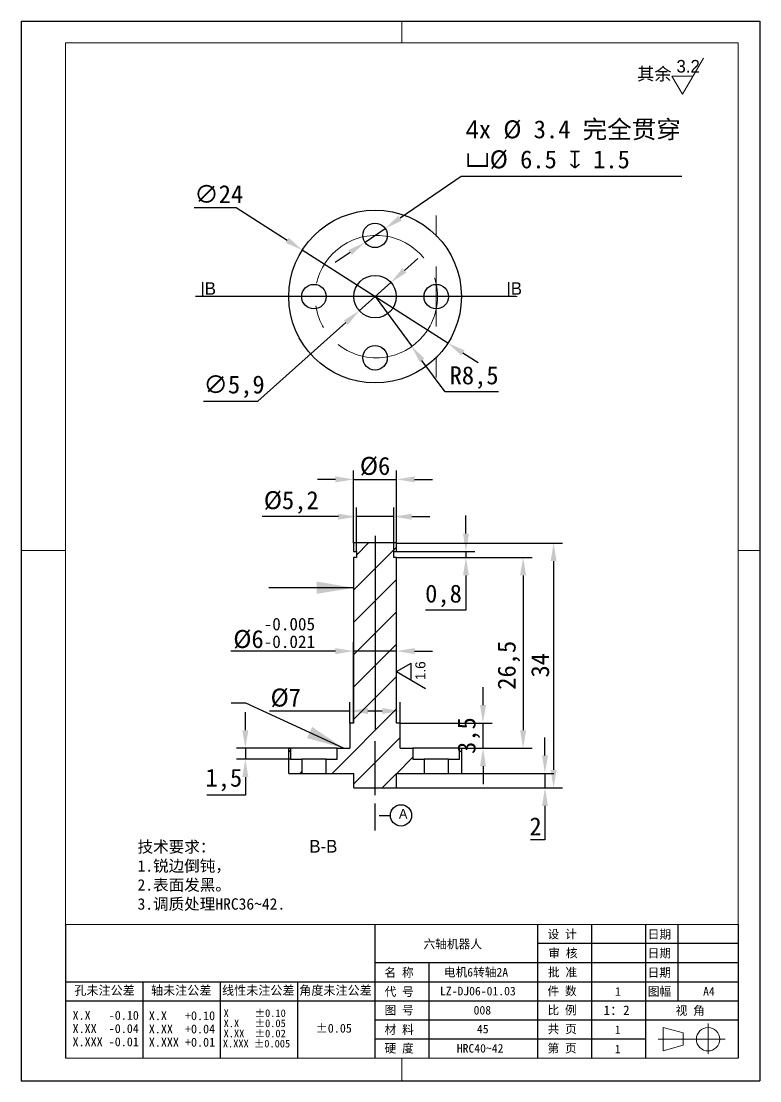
# Model space of a CAD drawing. Header units: millimetres. Extents: x 13 to 7248, y -1201 to 1478.
# Drawn here: x 5851.4 to 5954.1, y -1200.8 to -1053.7 of the extents above; entities that cross this region are included whole.
import ezdxf

# ---------------------------------------------------------------- set-up
doc = ezdxf.new("R2010")
doc.units = ezdxf.units.MM
doc.header["$LTSCALE"] = 5
doc.header["$PDSIZE"] = -1
for name, pattern in [('CENTER2', [28.575, 19.05, -3.175, 3.175, -3.175]), ('SLD-中心线', [34.29, 30.48, -1.27, 1.27, -1.27]), ('SLD-实线', [0])]:
    doc.linetypes.add(name, pattern=pattern)
doc.layers.get('0').update_dxf_attribs({"lineweight": 30})
for name, color, linetype, lineweight in [('中心线层', 1, 'CENTER2', 13), ('剖面层', 2, 'Continuous', 15), ('粗实线', 7, 'SLD-实线', 15)]:
    doc.layers.add(name, color=color, linetype=linetype, lineweight=lineweight)
for name, color, linetype in [('图框', 7, 'SLD-实线'), ('文字层', 7, 'SLD-实线'), ('标注层', 96, 'SLD-实线'), ('标注线', 4, 'SLD-实线')]:
    doc.layers.add(name, color=color, linetype=linetype)
doc.styles.add('SLDTEXTSTYLE0', font='')
doc.styles.add('SLDTEXTSTYLE1', font='', dxfattribs={"bigfont": 'bigfont'})
doc.styles.add('SLDTEXTSTYLE2', font='')
doc.styles.add('SLDTEXTSTYLE3', font='', dxfattribs={"bigfont": 'bigfont'})
doc.styles.get("Standard").update_dxf_attribs({"font": ''})
doc.styles.get('SLDTEXTSTYLE0').set_extended_font_data('汉仪长仿宋体')
doc.styles.get('SLDTEXTSTYLE1').set_extended_font_data('宋体')
doc.styles.get('SLDTEXTSTYLE2').set_extended_font_data('宋体')
doc.styles.get('SLDTEXTSTYLE3').set_extended_font_data('汉仪长仿宋体')
doc.styles.get('Standard').set_extended_font_data('SimSun')
doc.dimstyles.new('ISO-25', dxfattribs={"dimtxt": 2.5, "dimasz": 2.5, "dimexe": 1.25, "dimexo": 0, "dimtad": 1, "dimtoh": 1, "dimtxsty": 'Standard', "dimcen": 2.5, "dimclrt": 256, "dimadec": 0, "dimazin": 0, "dimtfac": 1, "dimtmove": 0, "dimatfit": 3, "dimfxl": 0, "dimarcsym": 0})
doc.dimstyles.new('SLDDIMSTYLE7', dxfattribs={"dimtxt": 0.18, "dimasz": 5.2, "dimexe": 0, "dimexo": 0.0625, "dimgap": 0, "dimtad": 0, "dimtih": 1, "dimtoh": 1, "dimdec": 0, "dimrnd": 1e-09, "dimzin": 0, "dimdsep": 46, "dimtxsty": 'Standard', "dimsah": 1, "dimcen": 0.09, "dimadec": 0, "dimazin": 0, "dimtfac": 5.2, "dimtdec": 0, "dimtofl": 0, "dimtmove": 0, "dimatfit": 3, "dimfxl": 0, "dimfrac": 2, "dimtolj": 1, "dimtzin": 0, "dimarcsym": 0})
pattern_1 = [(45, (5850.1884, -1211.5704), (-2.24506, 2.24506), [])]

# ---------------------------------------------------------------- blocks, each defined once
blk = doc.blocks.new('SW_NOTE_0')
at = {"color": 0, "linetype": 'Continuous', "lineweight": 0, "char_height": 10.583, "attachment_point": 2}
for s, insert in [('X     ±0.10', (35.9, 12.3)), ('X.X   ±0.05', (35.9, -1.8)), (' X.XXX ±0.005', (34.8, -30)), ('X.XX  ±0.02', (35.9, -15.9))]:
    blk.add_mtext(s, dxfattribs=dict(at, insert=insert))
blk = doc.blocks.new('SW_NOTE_1')
at = {"color": 0, "linetype": 'Continuous', "lineweight": 0, "char_height": 12.312, "attachment_point": 2, "style": 'SLDTEXTSTYLE2'}
for s, insert in [('X.X   -0.10', (38.1, 14.3)), ('X.XX  -0.04', (38.1, -4.1)), ('X.XXX -0.01', (38.1, -22.5))]:
    blk.add_mtext(s, dxfattribs=dict(at, insert=insert))
blk = doc.blocks.new('SW_NOTE_2')
at = {"color": 0, "linetype": 'Continuous', "lineweight": 0, "char_height": 12.312, "attachment_point": 2, "style": 'SLDTEXTSTYLE2'}
for s, insert in [('X.X   +0.10', (38.1, 14.3)), ('X.XX  +0.04', (38.1, -4.1)), ('X.XXX +0.01', (38.1, -22.5))]:
    blk.add_mtext(s, dxfattribs=dict(at, insert=insert))
blk = doc.blocks.new('SW_SFSYMBOL_0')
at = {"color": 0, "linetype": 'SLD-实线', "lineweight": 0}
for p, q in [((8.2, -25), (37.7, 25)), ((8.2, -25), (-6.5, 0)), ((23, 0), (-6.5, 0))]:
    blk.add_line(p, q, dxfattribs=at)
at = {"color": 0, "linetype": 'SLD-实线', "lineweight": 0, "insert": (0, 22.6), "char_height": 17.5, "attachment_point": 1, "style": 'SLDTEXTSTYLE3'}
blk.add_mtext('3.2', dxfattribs=at)
blk = doc.blocks.new('*D605')
at = {"layer": 'Defpoints', "color": 0}
for p in [(5900.62, -1091.92), (5905.66, -1098.76)]:
    blk.add_point(p, dxfattribs=at)
at = {"layer": '标注层', "color": 0, "lineweight": -2}
for p, q in [((5900.62, -1091.92), (5905.66, -1098.76)), ((5910.35, -1105.14), (5907.14, -1100.78)), ((5917.79, -1105.14), (5910.35, -1105.14))]:
    blk.add_line(p, q, dxfattribs=at)
at = {"layer": '标注层', "color": 0}
blk.add_solid([(5907.48, -1100.53), (5906.81, -1101.02), (5905.66, -1098.76)], dxfattribs=at)
at = {"layer": '标注层', "insert": (5910.98, -1101.6), "char_height": 2.5, "attachment_point": 1}
blk.add_mtext('R8,5', dxfattribs=at)
blk = doc.blocks.new('*D606')
at = {"layer": 'Defpoints', "color": 0}
for p in [(5890.51, -1085.45), (5910.73, -1098.38)]:
    blk.add_point(p, dxfattribs=at)
at = {"layer": '标注层', "color": 0, "lineweight": -2}
for p, q in [((5875.49, -1079.56), (5881.31, -1079.56)), ((5881.31, -1079.56), (5888.41, -1084.1)), ((5910.73, -1098.38), (5890.51, -1085.45)), ((5912.83, -1099.73), (5914.94, -1101.08))]:
    blk.add_line(p, q, dxfattribs=at)
at = {"layer": '标注层', "color": 0}
for points in [[(5888.63, -1083.75), (5888.18, -1084.45), (5890.51, -1085.45)], [(5913.06, -1099.38), (5912.61, -1100.08), (5910.73, -1098.38)]]:
    blk.add_solid(points, dxfattribs=at)
at = {"layer": '标注层', "insert": (5875.49, -1076.44), "char_height": 2.5, "attachment_point": 1}
blk.add_mtext('∅24', dxfattribs=at)
blk = doc.blocks.new('*D607')
at = {"layer": 'Defpoints', "color": 0}
for p in [(5902.02, -1082.46), (5899.22, -1084.38)]:
    blk.add_point(p, dxfattribs=at)
at = {"layer": '标注层', "color": 0, "lineweight": -2}
for p, q in [((5912.6, -1075.22), (5904.09, -1081.05)), ((5943.24, -1075.22), (5912.6, -1075.22)), ((5899.22, -1084.38), (5902.02, -1082.46)), ((5897.15, -1085.79), (5895.09, -1087.2))]:
    blk.add_line(p, q, dxfattribs=at)
at = {"layer": '标注层', "color": 0}
for points in [[(5903.85, -1080.7), (5904.32, -1081.39), (5902.02, -1082.46)], [(5896.92, -1085.45), (5897.39, -1086.13), (5899.22, -1084.38)]]:
    blk.add_solid(points, dxfattribs=at)
at = {"layer": '标注层', "insert": (5913.22, -1067.44), "char_height": 2.5, "attachment_point": 1}
blk.add_mtext('{\\fMS PGothic|b0|i0|c134|p34;4}x %%C 3.4 完全贯穿\\P{\\fGDT|b0|i0|c134|p2;v}%%C 6.5 {\\fGDT|b0|i0|c134|p2;x} 1.5', dxfattribs=at)
blk = doc.blocks.new('*D608')
at = {"layer": 'Defpoints', "color": 0}
for p in [(5902.82, -1089.96), (5898.42, -1093.88)]:
    blk.add_point(p, dxfattribs=at)
at = {"layer": '标注层', "color": 0, "lineweight": -2}
for p, q in [((5904.69, -1088.3), (5906.56, -1086.63)), ((5902.82, -1089.96), (5898.42, -1093.88)), ((5884.31, -1106.42), (5896.55, -1095.54)), ((5876.77, -1106.42), (5884.31, -1106.42))]:
    blk.add_line(p, q, dxfattribs=at)
at = {"layer": '标注层', "color": 0}
for points in [[(5904.42, -1087.98), (5904.97, -1088.61), (5902.82, -1089.96)], [(5896.27, -1095.23), (5896.82, -1095.85), (5898.42, -1093.88)]]:
    blk.add_solid(points, dxfattribs=at)
at = {"layer": '标注层', "insert": (5876.77, -1102.87), "char_height": 2.5, "attachment_point": 1}
blk.add_mtext('∅5,9', dxfattribs=at)
blk = doc.blocks.new('SW_CENTERMARKSYMBOL_0')
at = {"color": 0, "linetype": 'SLD-实线', "lineweight": 0}
for p, q in [((0, 8.33), (0, 11.25)), ((0, 0), (0, 4.17)), ((-8.33, 0), (-11.25, 0)), ((0, 0), (-4.17, 0)), ((0, 0), (0, -4.17)), ((0, 0), (4.17, 0)), ((8.33, 0), (11.25, 0)), ((0, -8.33), (0, -11.25))]:
    blk.add_line(p, q, dxfattribs=at)
blk = doc.blocks.new('*D609')
at = {"layer": 'Defpoints', "color": 0}
for p in [(5903.62, -1126.14), (5903.57, -1160.14), (5925.43, -1160.14)]:
    blk.add_point(p, dxfattribs=at)
at = {"layer": '标注层', "color": 0, "lineweight": -2}
for p, q in [((5903.62, -1126.14), (5926.68, -1126.14)), ((5925.43, -1128.64), (5925.43, -1157.64)), ((5903.57, -1160.14), (5926.68, -1160.14))]:
    blk.add_line(p, q, dxfattribs=at)
at = {"layer": '标注层', "color": 0}
for points in [[(5925.01, -1128.64), (5925.84, -1128.64), (5925.43, -1126.14)], [(5925.01, -1157.64), (5925.84, -1157.64), (5925.43, -1160.14)]]:
    blk.add_solid(points, dxfattribs=at)
at = {"layer": '标注层', "insert": (5922.3, -1143.12), "char_height": 2.5, "attachment_point": 2, "rotation": 90}
blk.add_mtext('34', dxfattribs=at)
blk = doc.blocks.new('*D610')
at = {"layer": 'Defpoints', "color": 0}
for p in [(5912.62, -1158.14), (5903.57, -1160.14), (5924.23, -1160.14)]:
    blk.add_point(p, dxfattribs=at)
at = {"layer": '标注层', "color": 0, "lineweight": -2}
for p, q in [((5924.23, -1155.64), (5924.23, -1153.14)), ((5912.62, -1158.14), (5925.48, -1158.14)), ((5924.23, -1158.14), (5924.23, -1160.14)), ((5903.57, -1160.14), (5925.48, -1160.14)), ((5924.23, -1162.64), (5924.23, -1167.37)), ((5924.23, -1167.37), (5922.23, -1167.37))]:
    blk.add_line(p, q, dxfattribs=at)
at = {"layer": '标注层', "color": 0}
for points in [[(5923.82, -1155.64), (5924.65, -1155.64), (5924.23, -1158.14)], [(5923.82, -1162.64), (5924.65, -1162.64), (5924.23, -1160.14)]]:
    blk.add_solid(points, dxfattribs=at)
at = {"layer": '标注层', "insert": (5922.92, -1164.24), "char_height": 2.5, "attachment_point": 2}
blk.add_mtext('2', dxfattribs=at)
blk = doc.blocks.new('*D611')
at = {"layer": 'Defpoints', "color": 0}
for p in [(5904.12, -1151.14), (5915.62, -1151.14), (5912.62, -1154.64)]:
    blk.add_point(p, dxfattribs=at)
at = {"layer": '标注层', "color": 0, "lineweight": -2}
for p, q in [((5915.62, -1148.64), (5915.62, -1146.14)), ((5904.12, -1151.14), (5916.87, -1151.14)), ((5915.62, -1154.64), (5915.62, -1151.14)), ((5912.62, -1154.64), (5916.87, -1154.64)), ((5915.62, -1157.14), (5915.62, -1159.64))]:
    blk.add_line(p, q, dxfattribs=at)
at = {"layer": '标注层', "color": 0}
for points in [[(5915.2, -1148.64), (5916.04, -1148.64), (5915.62, -1151.14)], [(5915.2, -1157.14), (5916.04, -1157.14), (5915.62, -1154.64)]]:
    blk.add_solid(points, dxfattribs=at)
at = {"layer": '标注层', "insert": (5912.08, -1152.89), "char_height": 2.5, "attachment_point": 2, "rotation": 90}
blk.add_mtext('3,5', dxfattribs=at)
blk = doc.blocks.new('*D612')
at = {"layer": 'Defpoints', "color": 0}
for p in [(5903.62, -1128.14), (5912.62, -1154.64), (5921.19, -1154.64)]:
    blk.add_point(p, dxfattribs=at)
at = {"layer": '标注层', "color": 0, "lineweight": -2}
for p, q in [((5903.62, -1128.14), (5922.44, -1128.14)), ((5921.19, -1130.64), (5921.19, -1152.14)), ((5912.62, -1154.64), (5922.44, -1154.64))]:
    blk.add_line(p, q, dxfattribs=at)
at = {"layer": '标注层', "color": 0}
for points in [[(5920.77, -1130.64), (5921.61, -1130.64), (5921.19, -1128.14)], [(5920.77, -1152.14), (5921.61, -1152.14), (5921.19, -1154.64)]]:
    blk.add_solid(points, dxfattribs=at)
at = {"layer": '标注层', "insert": (5917.65, -1143.12), "char_height": 2.5, "attachment_point": 2, "rotation": 90}
blk.add_mtext('26,5', dxfattribs=at)
blk = doc.blocks.new('*D613')
at = {"layer": 'Defpoints', "color": 0}
for p in [(5903.62, -1127.34), (5903.62, -1128.14), (5913.25, -1128.14)]:
    blk.add_point(p, dxfattribs=at)
at = {"layer": '标注层', "color": 0, "lineweight": -2}
for p, q in [((5913.25, -1124.84), (5913.25, -1122.34)), ((5903.62, -1127.34), (5914.5, -1127.34)), ((5903.62, -1128.14), (5914.5, -1128.14)), ((5913.25, -1127.34), (5913.25, -1128.14)), ((5913.25, -1130.64), (5913.25, -1135.45)), ((5913.25, -1135.45), (5907.64, -1135.45))]:
    blk.add_line(p, q, dxfattribs=at)
at = {"layer": '标注层', "color": 0}
for points in [[(5912.84, -1124.84), (5913.67, -1124.84), (5913.25, -1127.34)], [(5912.84, -1130.64), (5913.67, -1130.64), (5913.25, -1128.14)]]:
    blk.add_solid(points, dxfattribs=at)
at = {"layer": '标注层', "insert": (5910.13, -1131.91), "char_height": 2.5, "attachment_point": 2}
blk.add_mtext('0,8', dxfattribs=at)
blk = doc.blocks.new('*D614')
at = {"layer": 'Defpoints', "color": 0}
for p in [(5903.22, -1122.48), (5898.02, -1127.34), (5903.22, -1127.34)]:
    blk.add_point(p, dxfattribs=at)
at = {"layer": '标注层', "color": 0, "lineweight": -2}
for p, q in [((5898.02, -1127.34), (5898.02, -1121.23)), ((5903.22, -1127.34), (5903.22, -1121.23)), ((5895.52, -1122.48), (5884.91, -1122.48)), ((5903.22, -1122.48), (5898.02, -1122.48)), ((5905.72, -1122.48), (5908.22, -1122.48))]:
    blk.add_line(p, q, dxfattribs=at)
at = {"layer": '标注层', "color": 0}
for points in [[(5895.52, -1122.07), (5895.52, -1122.9), (5898.02, -1122.48)], [(5905.72, -1122.07), (5905.72, -1122.9), (5903.22, -1122.48)]]:
    blk.add_solid(points, dxfattribs=at)
at = {"layer": '标注层', "insert": (5888.97, -1118.94), "char_height": 2.5, "attachment_point": 2}
blk.add_mtext('%%c5,2', dxfattribs=at)
blk = doc.blocks.new('*D615')
at = {"layer": 'Defpoints', "color": 0}
for p in [(5903.62, -1117.31), (5897.62, -1126.14), (5903.62, -1126.14)]:
    blk.add_point(p, dxfattribs=at)
at = {"layer": '标注层', "color": 0, "lineweight": -2}
for p, q in [((5897.62, -1126.14), (5897.62, -1116.06)), ((5903.62, -1126.14), (5903.62, -1116.06)), ((5895.12, -1117.31), (5892.62, -1117.31)), ((5897.62, -1117.31), (5903.62, -1117.31)), ((5906.12, -1117.31), (5908.62, -1117.31))]:
    blk.add_line(p, q, dxfattribs=at)
at = {"layer": '标注层', "color": 0}
for points in [[(5895.12, -1116.89), (5895.12, -1117.72), (5897.62, -1117.31)], [(5906.12, -1116.89), (5906.12, -1117.72), (5903.62, -1117.31)]]:
    blk.add_solid(points, dxfattribs=at)
at = {"layer": '标注层', "insert": (5900.62, -1114.18), "char_height": 2.5, "attachment_point": 2}
blk.add_mtext('%%c6', dxfattribs=at)
blk = doc.blocks.new('*D616')
at = {"layer": 'Defpoints', "color": 0}
for p in [(5904.12, -1149.47), (5897.12, -1151.14), (5904.12, -1151.14)]:
    blk.add_point(p, dxfattribs=at)
at = {"layer": '标注层', "color": 0, "lineweight": -2}
for p, q in [((5897.12, -1151.14), (5897.12, -1148.22)), ((5904.12, -1151.14), (5904.12, -1148.22)), ((5897.12, -1149.47), (5885.93, -1149.47)), ((5901.62, -1149.47), (5899.62, -1149.47))]:
    blk.add_line(p, q, dxfattribs=at)
at = {"layer": '标注层', "color": 0}
for points in [[(5899.62, -1149.06), (5899.62, -1149.89), (5897.12, -1149.47)], [(5901.62, -1149.06), (5901.62, -1149.89), (5904.12, -1149.47)]]:
    blk.add_solid(points, dxfattribs=at)
at = {"layer": '标注层', "insert": (5888.21, -1146.35), "char_height": 2.5, "attachment_point": 2}
blk.add_mtext('{\\fSimSun|b0|i0|c134|p2;%%C7}', dxfattribs=at)
blk = doc.blocks.new('*D617')
at = {"layer": 'Defpoints', "color": 0}
for p in [(5903.62, -1141.15), (5897.62, -1151.14), (5903.62, -1151.14)]:
    blk.add_point(p, dxfattribs=at)
at = {"layer": '标注层', "color": 0, "lineweight": -2}
for p, q in [((5897.62, -1151.14), (5897.62, -1139.9)), ((5903.62, -1151.14), (5903.62, -1139.9)), ((5895.12, -1141.15), (5880.59, -1141.15)), ((5903.62, -1141.15), (5897.62, -1141.15)), ((5906.12, -1141.15), (5908.62, -1141.15))]:
    blk.add_line(p, q, dxfattribs=at)
at = {"layer": '标注层', "color": 0}
for points in [[(5895.12, -1140.73), (5895.12, -1141.57), (5897.62, -1141.15)], [(5906.12, -1140.73), (5906.12, -1141.57), (5903.62, -1141.15)]]:
    blk.add_solid(points, dxfattribs=at)
at = {"layer": '标注层', "insert": (5886.6, -1136.52), "char_height": 2.5, "attachment_point": 2}
blk.add_mtext('%%C6{\\H0.7x;\\S-0.005^ -0.021;}', dxfattribs=at)
blk = doc.blocks.new('*D702')
at = {"layer": 'Defpoints', "color": 0}
for p in [(5888.87, -1154.64), (5882.59, -1156.14), (5888.87, -1156.14)]:
    blk.add_point(p, dxfattribs=at)
at = {"layer": '标注层', "color": 0, "lineweight": -2}
for p, q in [((5882.59, -1152.14), (5882.59, -1149.64)), ((5888.87, -1154.64), (5881.34, -1154.64)), ((5882.59, -1154.64), (5882.59, -1156.14)), ((5888.87, -1156.14), (5881.34, -1156.14)), ((5882.59, -1158.64), (5882.59, -1161.14)), ((5882.59, -1161.14), (5877.23, -1161.14))]:
    blk.add_line(p, q, dxfattribs=at)
at = {"layer": '标注层', "color": 0}
for points in [[(5882.17, -1152.14), (5883.01, -1152.14), (5882.59, -1154.64)], [(5882.17, -1158.64), (5883.01, -1158.64), (5882.59, -1156.14)]]:
    blk.add_solid(points, dxfattribs=at)
at = {"layer": '标注层', "insert": (5879.6, -1159.05), "char_height": 2.5, "attachment_point": 5}
blk.add_mtext('1,5', dxfattribs=at)
blk = doc.blocks.new('SW_DATUMTAG_0')
at = {"layer": '文字层', "color": 0}
for p, q in [((-17.7, -6.86), (-17.7, 13.21)), ((-14.66, 4.33), (-6.34, 4.33))]:
    blk.add_line(p, q, dxfattribs=at)
blk.add_circle((1.53, 4.33), 7.87, dxfattribs=at)
at = {"layer": '文字层', "color": 0, "insert": (0, 9.02), "char_height": 7, "attachment_point": 1, "style": 'SLDTEXTSTYLE3'}
blk.add_mtext('A', dxfattribs=at)

msp = doc.modelspace()

# ---------------------------------------------------------------- hatches: boundary and pattern name
h = msp.add_hatch()
h.set_pattern_fill('ANSI31', color=256, style=0)
h.set_pattern_definition(pattern_1)
h.paths.add_polyline_path([(5910.8196, -1156.1365), (5910.8196, -1158.1365), (5912.6196, -1158.1365), (5912.6196, -1154.6365), (5912.3696, -1154.6365), (5912.3696, -1156.1365)], flags=0)
at = {"layer": '剖面层'}
h = msp.add_hatch(dxfattribs=at)
h.set_pattern_fill('ANSI31', color=256, style=0)
h.set_pattern_definition(pattern_1)
h.paths.add_polyline_path([(5904.1196, -1151.1365), (5903.6196, -1151.1365), (5903.6196, -1128.1365), (5903.2196, -1128.1365), (5903.2196, -1127.3365), (5903.6196, -1127.3365), (5903.6196, -1126.1365), (5897.6196, -1126.1365), (5897.6196, -1127.3365), (5898.0196, -1127.3365), (5898.0196, -1128.1365), (5897.6196, -1128.1365), (5897.6196, -1151.1365), (5897.1196, -1151.1365), (5897.1196, -1154.6365), (5895.3696, -1154.6365), (5895.3696, -1156.1365), (5893.8196, -1156.1365), (5893.8196, -1158.1365), (5897.6696, -1158.1365), (5897.6696, -1160.1365), (5903.5696, -1160.1365), (5903.5696, -1158.1365), (5907.4196, -1158.1365), (5907.4196, -1156.1365), (5905.8696, -1156.1365), (5905.8696, -1154.6365), (5904.1196, -1154.6365)], flags=0)
h = msp.add_hatch(dxfattribs=at)
h.set_pattern_fill('ANSI31', color=256, style=0)
h.set_pattern_definition(pattern_1)
h.paths.add_polyline_path([(5888.6196, -1154.6365), (5888.6196, -1158.1365), (5890.4196, -1158.1365), (5890.4196, -1156.1365), (5888.8696, -1156.1365), (5888.8696, -1154.6365)], flags=0)

# ---------------------------------------------------------------- linework, layer by layer
for p, q in [((5897.6196, -1126.1365), (5897.6196, -1127.3365)), ((5903.6196, -1126.1365), (5897.6196, -1126.1365)), ((5903.6196, -1127.3365), (5903.6196, -1126.1365)), ((5897.6196, -1127.3365), (5898.0196, -1127.3365)), ((5897.6196, -1128.1365), (5897.6196, -1151.1365)), ((5898.0196, -1128.1365), (5897.6196, -1128.1365)), ((5898.0196, -1127.3365), (5898.0196, -1128.1365)), ((5903.2196, -1127.3365), (5903.6196, -1127.3365)), ((5903.2196, -1128.1365), (5903.2196, -1127.3365)), ((5903.6196, -1128.1365), (5903.2196, -1128.1365)), ((5903.6196, -1151.1365), (5903.6196, -1128.1365)), ((5897.1196, -1151.1365), (5897.1196, -1154.6365)), ((5897.6196, -1151.1365), (5897.1196, -1151.1365)), ((5904.1196, -1151.1365), (5903.6196, -1151.1365)), ((5904.1196, -1154.6365), (5904.1196, -1151.1365)), ((5888.6196, -1158.1365), (5888.6196, -1154.6365)), ((5888.6196, -1154.6365), (5888.8696, -1154.6365)), ((5888.8696, -1154.6365), (5888.8696, -1156.1365)), ((5895.3696, -1154.6365), (5888.8696, -1154.6365)), ((5895.3696, -1156.1365), (5895.3696, -1154.6365)), ((5895.3696, -1154.6365), (5897.1196, -1154.6365)), ((5904.1196, -1154.6365), (5905.8696, -1154.6365)), ((5905.8696, -1154.6365), (5905.8696, -1156.1365)), ((5912.3696, -1154.6365), (5905.8696, -1154.6365)), ((5912.3696, -1156.1365), (5912.3696, -1154.6365)), ((5912.3696, -1154.6365), (5912.6196, -1154.6365)), ((5912.6196, -1154.6365), (5912.6196, -1158.1365)), ((5888.8696, -1156.1365), (5890.4196, -1156.1365)), ((5890.4196, -1156.1365), (5890.4196, -1158.1365)), ((5893.8196, -1156.1365), (5890.4196, -1156.1365)), ((5893.8196, -1158.1365), (5893.8196, -1156.1365)), ((5893.8196, -1156.1365), (5895.3696, -1156.1365)), ((5905.8696, -1156.1365), (5907.4196, -1156.1365)), ((5907.4196, -1156.1365), (5907.4196, -1158.1365)), ((5910.8196, -1156.1365), (5907.4196, -1156.1365)), ((5910.8196, -1158.1365), (5910.8196, -1156.1365)), ((5910.8196, -1156.1365), (5912.3696, -1156.1365)), ((5888.6196, -1158.1365), (5890.4196, -1158.1365)), ((5890.4196, -1158.1365), (5893.8196, -1158.1365)), ((5893.8196, -1158.1365), (5897.6696, -1158.1365)), ((5897.6696, -1160.1365), (5897.6696, -1158.1365)), ((5903.5696, -1158.1365), (5907.4196, -1158.1365)), ((5903.5696, -1158.1365), (5903.5696, -1160.1365)), ((5907.4196, -1158.1365), (5910.8196, -1158.1365)), ((5910.8196, -1158.1365), (5912.6196, -1158.1365)), ((5897.6696, -1160.1365), (5903.5696, -1160.1365))]:
    msp.add_line(p, q)
for centre, radius in [((5900.6196, -1091.9175), 12), ((5900.6196, -1083.4175), 1.7), ((5892.1196, -1091.9175), 1.7), ((5900.6196, -1091.9175), 2.95), ((5909.1196, -1091.9175), 1.7), ((5900.6196, -1100.4175), 1.7)]:
    msp.add_circle(centre, radius)
at = {"layer": '中心线层', "ltscale": 0.2}
msp.add_circle((5900.7863, -1091.9175), 8.5016, dxfattribs=at)
at = {"layer": '图框'}
for p, q in [((5851.4384, -1053.6743), (5954.0884, -1053.6743)), ((5851.4384, -1053.6743), (5851.4384, -1200.8243)), ((5954.0884, -1053.6743), (5954.0884, -1200.8243)), ((5851.4384, -1200.8243), (5954.0884, -1200.8243))]:
    msp.add_line(p, q, dxfattribs=at)
at = {"layer": '文字层', "color": 0}
for p, q in [((5903.6196, -1143.9975), (5905.6195, -1142.8177)), ((5905.6195, -1145.1773), (5905.6195, -1142.8177)), ((5903.6196, -1143.9975), (5907.6194, -1146.357))]:
    msp.add_line(p, q, dxfattribs=at)
at = {"layer": '文字层'}
for p, q in [((5857.5884, -1179.1243), (5857.5884, -1197.6743)), ((5900.5884, -1179.1243), (5900.5884, -1197.6743)), ((5923.1884, -1179.1243), (5923.1884, -1197.6743)), ((5930.6884, -1179.1243), (5930.6884, -1197.6743)), ((5938.1884, -1179.1243), (5938.1884, -1197.6743)), ((5942.6884, -1179.1243), (5942.6884, -1189.7243)), ((5951.0884, -1179.1243), (5951.0884, -1197.6743)), ((5951.0884, -1181.7743), (5923.1884, -1181.7743)), ((5951.0884, -1184.4243), (5900.5884, -1184.4243)), ((5908.0884, -1184.4243), (5908.0884, -1197.6743)), ((5857.5884, -1187.0743), (5951.0884, -1187.0743)), ((5868.3384, -1187.0743), (5868.3384, -1197.6743)), ((5879.0884, -1187.0743), (5879.0884, -1197.6743)), ((5889.8384, -1187.0743), (5889.8384, -1197.6743)), ((5857.5884, -1189.7243), (5951.0884, -1189.7243)), ((5900.5884, -1192.3743), (5951.0884, -1192.3743)), ((5938.1884, -1195.0243), (5900.5884, -1195.0243))]:
    msp.add_line(p, q, dxfattribs=at)
at = {"layer": '文字层', "color": 7, "linetype": 'SLD-中心线', "lineweight": 0}
for p, q in [((5946.8954, -1192.846), (5946.8954, -1197.0886)), ((5939.982, -1195.0243), (5944.1068, -1195.0243)), ((5944.1068, -1195.0243), (5949.2731, -1195.0243))]:
    msp.add_line(p, q, dxfattribs=at)
at = {"layer": '标注层'}
for p, q in [((5900.6196, -1125.1365), (5900.6196, -1128.3365)), ((5900.6196, -1127.1365), (5900.6196, -1152.1365)), ((5900.6196, -1157.1365), (5900.6196, -1153.6365)), ((5900.6196, -1161.1365), (5900.6196, -1157.1365))]:
    msp.add_line(p, q, dxfattribs=at)
at = {"layer": '标注线'}
for p, q in [((5876.6421, -1089.9175), (5876.6421, -1091.9175)), ((5919.1753, -1089.9175), (5919.1753, -1091.9175)), ((5920.1753, -1091.9175), (5875.6421, -1091.9175))]:
    msp.add_line(p, q, dxfattribs=at)
for points in [[(5876.6421, -1091.9175), (5876.7421, -1090.6175), (5876.5421, -1090.6175)], [(5919.1753, -1091.9175), (5919.2753, -1090.6175), (5919.0753, -1090.6175)]]:
    msp.add_solid(points, dxfattribs=at)
at = {"layer": '粗实线'}
for p, q in [((5904.3384, -1056.6743), (5904.3384, -1053.6743)), ((5857.5884, -1056.6743), (5951.0884, -1056.6743)), ((5857.5884, -1056.6743), (5857.5884, -1197.6743)), ((5951.0884, -1056.6743), (5951.0884, -1197.6743)), ((5857.5884, -1127.1743), (5851.4384, -1127.1743)), ((5951.0884, -1127.1743), (5954.0884, -1127.1743)), ((5857.5884, -1179.1243), (5951.0884, -1179.1243)), ((5940.6791, -1193.3993), (5940.6791, -1196.6493)), ((5943.4387, -1194.1545), (5940.6791, -1193.3993)), ((5943.4387, -1195.894), (5943.4387, -1194.1545)), ((5940.6791, -1196.6493), (5943.4387, -1195.894)), ((5857.5884, -1197.6743), (5951.0884, -1197.6743)), ((5857.5884, -1197.6743), (5951.0884, -1197.6743)), ((5904.3384, -1197.6743), (5904.3384, -1200.8243))]:
    msp.add_line(p, q, dxfattribs=at)
msp.add_circle((5946.8954, -1195.0516), 1.625, dxfattribs=at)

# ---------------------------------------------------------------- block references
at = {"layer": '文字层'}
for name, p, xscale, yscale, zscale in [('SW_SFSYMBOL_0', (5942.5039, -1061.3168), 0.1000000000003638, 0.09999999999990905, 0.1), ('SW_DATUMTAG_0', (5903.9393, -1164.777), 0.1875, 0.1875, 0.1875), ('SW_NOTE_1', (5859.3759, -1192.5458), 0.1000000000003638, 0.09999999999990905, 0.1), ('SW_NOTE_2', (5869.9754, -1192.5988), 0.1000000000003638, 0.09999999999990905, 0.1), ('SW_NOTE_0', (5880.3021, -1192.1304), 0.1000000000003638, 0.09999999999990905, 0.1)]:
    msp.add_blockref(name, p, dxfattribs=dict(at, xscale=xscale, yscale=yscale, zscale=zscale))
at = {"layer": '标注层'}
msp.add_blockref('SW_CENTERMARKSYMBOL_0', (5909.1196, -1091.9175), dxfattribs=at)

# ---------------------------------------------------------------- texts
at = {"layer": '文字层'}
for s, insert, char_height, attachment_point, style in [('其余', (5937.0457, -1060.1232), 1.75, 1, 'SLDTEXTSTYLE0'), ('设 计', (5926.6105, -1179.8711), 1.19063, 2, 'SLDTEXTSTYLE2'), ('日期', (5940.1362, -1179.8946), 1.19063, 2, 'SLDTEXTSTYLE2'), ('审 核', (5926.729, -1182.512), 1.19063, 2, 'SLDTEXTSTYLE2'), ('日期', (5940.1225, -1182.5026), 1.19063, 2, 'SLDTEXTSTYLE2'), ('名 称', (5903.9497, -1185.1961), 1.19063, 2, 'SLDTEXTSTYLE2'), ('批 准', (5926.6717, -1185.1505), 1.19063, 2, 'SLDTEXTSTYLE2'), ('日期', (5940.1143, -1185.1987), 1.19063, 2, 'SLDTEXTSTYLE2'), ('孔未注公差', (5863.0265, -1187.6591), 1.23125, 2, 'SLDTEXTSTYLE2'), ('轴未注公差', (5873.6746, -1187.6591), 1.23125, 2, 'SLDTEXTSTYLE2'), ('线性未注公差', (5884.3929, -1187.6591), 1.23125, 2, 'SLDTEXTSTYLE2'), ('角度未注公差', (5895.118, -1187.6591), 1.23125, 2, 'SLDTEXTSTYLE2'), ('代 号', (5903.9647, -1187.8583), 1.19063, 2, 'SLDTEXTSTYLE2'), ('件 数', (5926.6105, -1187.7713), 1.19063, 2, 'SLDTEXTSTYLE2'), ('图幅', (5940.1437, -1187.8245), 1.19063, 2, 'SLDTEXTSTYLE2'), ('A4', (5947.0181, -1187.8118), 1.19063, 2, 'SLDTEXTSTYLE1'), ('图 号', (5903.9647, -1190.4251), 1.19063, 2, 'SLDTEXTSTYLE2'), ('比 例', (5926.6105, -1190.4251), 1.19063, 2, 'SLDTEXTSTYLE2'), ('1：2', (5934.1858, -1190.3645), 1.32292, 2, 'SLDTEXTSTYLE2'), ('视 角', (5944.4191, -1190.4788), 1.19063, 2, 'SLDTEXTSTYLE2'), ('±0.05', (5894.8837, -1192.9054), 1.23125, 2, 'SLDTEXTSTYLE1'), ('材 料', (5903.9647, -1193.12), 1.19063, 2, 'SLDTEXTSTYLE2'), ('共 页', (5926.6297, -1193.0383), 1.19063, 2, 'SLDTEXTSTYLE2'), ('1', (5934.3374, -1193.1523), 1.1906, 2, 'SLDTEXTSTYLE1'), ('硬 度', (5903.9647, -1195.7174), 1.19063, 2, 'SLDTEXTSTYLE2'), ('第 页', (5926.6105, -1195.7174), 1.19063, 2, 'SLDTEXTSTYLE2'), ('1', (5934.345, -1195.8162), 1.1906, 2, 'SLDTEXTSTYLE1')]:
    msp.add_mtext(s, dxfattribs=dict(at, insert=insert, char_height=char_height, attachment_point=attachment_point, style=style))
at = {"layer": '文字层', "color": 0, "insert": (5906.2172, -1145.1773), "char_height": 1.4, "attachment_point": 1, "rotation": 90, "style": 'SLDTEXTSTYLE3'}
msp.add_mtext('1.6', dxfattribs=at)
at = {"layer": '文字层', "color": 7, "linetype": 'SLD-实线', "lineweight": 0, "insert": (5867.6091, -1164.8974), "char_height": 1.585913, "attachment_point": 1, "style": 'SLDTEXTSTYLE2'}
msp.add_mtext('\\P技术要求：\\P1.锐边倒钝，\\P2.表面发黑。\\P3.调质处理HRC36~42.', dxfattribs=at)
at = {"layer": '文字层', "color": 7, "linetype": 'Continuous', "lineweight": 0, "attachment_point": 2}
for s, insert, char_height, style in [('六轴机器人', (5911.4122, -1181.2417), 1.19063, 'SLDTEXTSTYLE2'), ('电机6转轴2A', (5914.6482, -1185.1505), 1.19063, 'SLDTEXTSTYLE2'), ('LZ-DJ06-01.03', (5914.9069, -1187.7713), 1.190625, 'SLDTEXTSTYLE1'), ('1', (5934.3735, -1187.8245), 1.1906, 'SLDTEXTSTYLE1'), ('008', (5915.5271, -1190.4251), 1.19063, 'SLDTEXTSTYLE1'), ('45', (5915.5891, -1193.0383), 1.19063, 'SLDTEXTSTYLE1'), ('HRC40~42', (5915.217, -1195.7174), 1.19063, 'SLDTEXTSTYLE1')]:
    msp.add_mtext(s, dxfattribs=dict(at, insert=insert, char_height=char_height, style=style))
at = {"layer": '标注层', "insert": (5893.4334, -1167.3783), "char_height": 1.75, "attachment_point": 2, "style": 'SLDTEXTSTYLE3'}
msp.add_mtext('B-B', dxfattribs=at)
at = {"layer": '标注线', "char_height": 1.75, "attachment_point": 1, "style": 'SLDTEXTSTYLE3'}
for insert in [(5876.9491, -1089.9175), (5919.4824, -1089.9175)]:
    msp.add_mtext('B', dxfattribs=dict(at, insert=insert))

# ---------------------------------------------------------------- dimensions: what is measured, and where the dimension line sits
at = {"layer": '标注层'}
dim = msp.add_diameter_dim_2p(p1=(5899.2167, -1084.3777), p2=(5902.0225, -1082.4574), text='{\\fMS PGothic|b0|i0|c134|p34;4}x %%C 3.4 完全贯穿\\P{\\fGDT|b0|i0|c134|p2;v}%%C 6.5 {\\fGDT|b0|i0|c134|p2;x} 1.5', dimstyle='ISO-25', dxfattribs=at)
dim.commit()
dim.dimension.update_dxf_attribs({"geometry": '*D607', "text_midpoint": (5928.232, -1075.2181), "dimtype": 163})
for p1, p2, picture, middle in [((5910.7277, -1098.3849), (5890.5116, -1085.4501), '*D606', (5878.0846, -1079.5615)), ((5902.8242, -1089.9573), (5898.4151, -1093.8778), '*D608', (5880.2291, -1106.4186))]:
    dim = msp.add_diameter_dim_2p(p1=p1, p2=p2, dimstyle='ISO-25', dxfattribs=at)
    dim.commit()
    dim.dimension.update_dxf_attribs({"geometry": picture, "text_midpoint": middle, "dimtype": 163})
dim = msp.add_radius_dim(center=(5900.6196, -1091.9175), mpoint=(5905.6588, -1098.7627), dimstyle='ISO-25', dxfattribs=at)
dim.commit()
dim.dimension.update_dxf_attribs({"geometry": '*D605', "text_midpoint": (5914.3864, -1103.0555)})
for base, p1, p2, text, picture, middle in [((5903.6196, -1117.3053), (5897.6196, -1126.1365), (5903.6196, -1126.1365), '%%c<>', '*D615', (5900.6196, -1117.3053)), ((5903.2196, -1122.4845), (5898.0196, -1127.3365), (5903.2196, -1127.3365), '%%c<>', '*D614', (5888.9659, -1122.4845)), ((5903.6196, -1141.1507), (5897.6196, -1151.1365), (5903.6196, -1151.1365), '%%C<>{\\H0.7x;\\S-0.005^ -0.021;}', '*D617', (5886.605, -1141.1507)), ((5904.1196, -1149.4734), (5897.1196, -1151.1365), (5904.1196, -1151.1365), '{\\fSimSun|b0|i0|c134|p2;%%C<>}', '*D616', (5888.2052, -1149.4734))]:
    dim = msp.add_linear_dim(base=base, p1=p1, p2=p2, text=text, dimstyle='ISO-25', dxfattribs=at)
    dim.commit()
    dim.dimension.update_dxf_attribs({"geometry": picture, "text_midpoint": middle, "dimtype": 160})
for base, p1, p2, picture, middle in [((5913.2528, -1128.1365), (5903.6196, -1127.3365), (5903.6196, -1128.1365), '*D613', (5910.1348, -1135.4521)), ((5925.425, -1160.1365), (5903.6196, -1126.1365), (5903.5696, -1160.1365), '*D609', (5925.425, -1143.1246)), ((5921.191, -1154.6365), (5903.6196, -1128.1365), (5912.6196, -1154.6365), '*D612', (5921.191, -1143.1246)), ((5915.6193, -1151.1365), (5912.6196, -1154.6365), (5904.1196, -1151.1365), '*D611', (5915.6193, -1152.8865)), ((5924.2345, -1160.1365), (5912.6196, -1158.1365), (5903.5696, -1160.1365), '*D610', (5922.9181, -1167.3682))]:
    dim = msp.add_linear_dim(base=base, p1=p1, p2=p2, angle=90, dimstyle='ISO-25', dxfattribs=at)
    dim.commit()
    dim.dimension.update_dxf_attribs({"geometry": picture, "text_midpoint": middle, "dimtype": 160})
dim = msp.add_linear_dim(base=(5882.5898, -1156.1365), p1=(5888.8696, -1154.6365), p2=(5888.8696, -1156.1365), angle=90, dimstyle='ISO-25', dxfattribs=at)
dim.commit()
dim.dimension.update_dxf_attribs({"geometry": '*D702', "text_midpoint": (5879.5975, -1159.052)})

# ---------------------------------------------------------------- leaders
at = {"layer": '文字层'}
for points in [[(5897.6848, -1132.3663), (5885.8407, -1132.3168), (5897.6196, -1132.366)], [(5896.2446, -1154.6365), (5882.6575, -1148.3675), (5880.5984, -1148.3675)]]:
    msp.add_leader(points, dimstyle='SLDDIMSTYLE7', dxfattribs=at)

doc.saveas('drawing.dxf')
